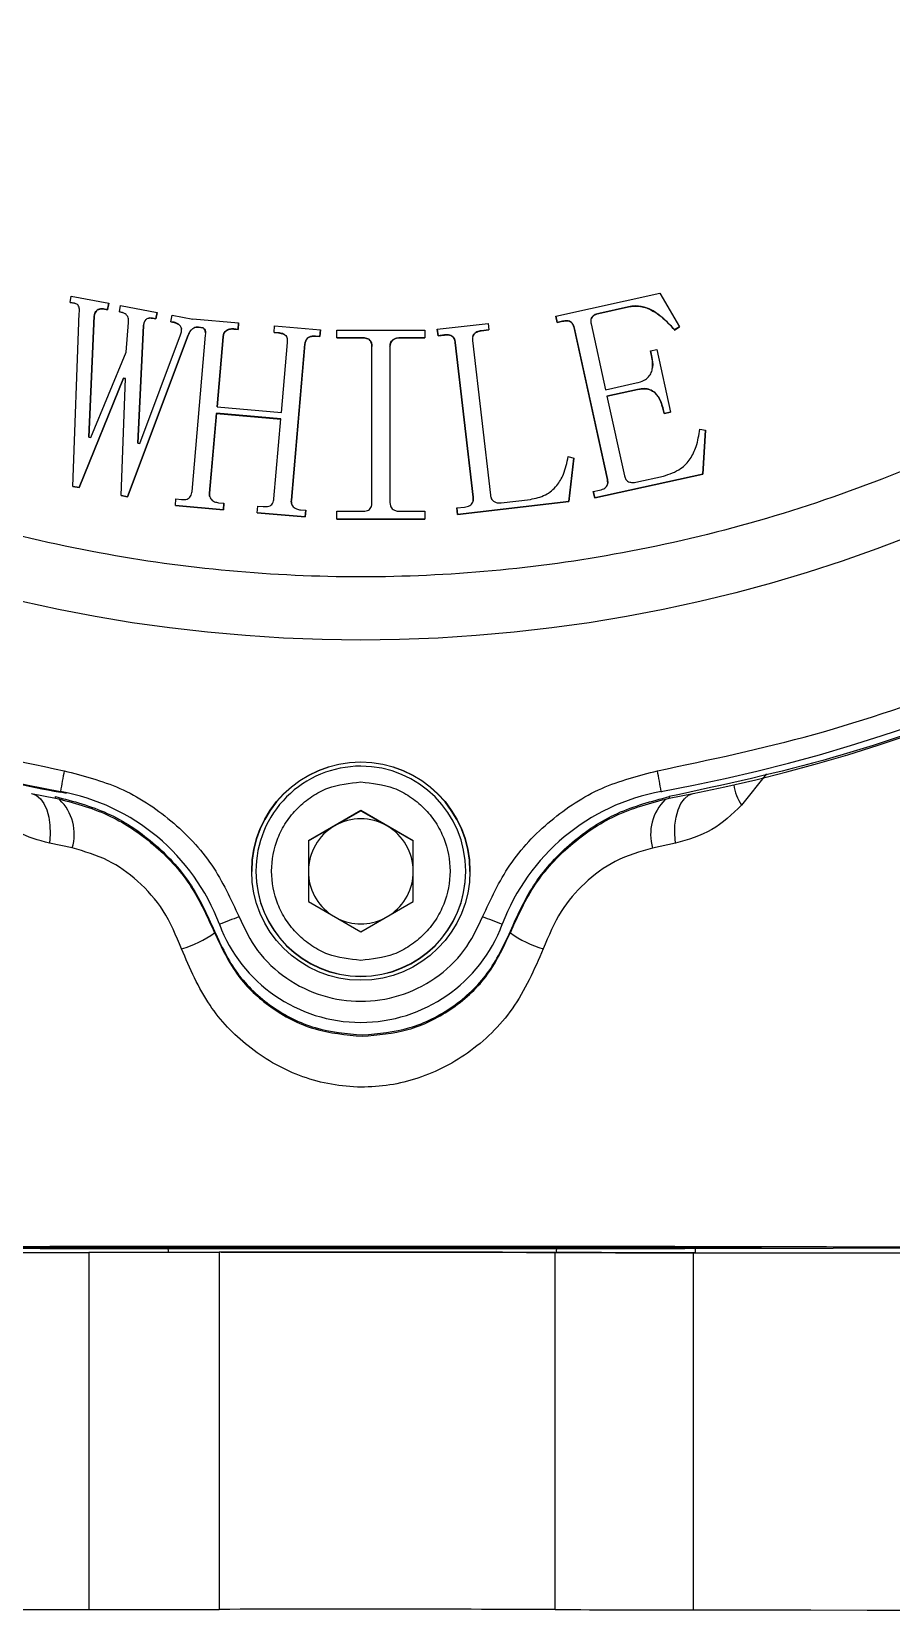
# Model space of a CAD drawing. Header units: millimetres. Extents: x 2404 to 4548, y 1024 to 2541.
# Drawn here: x 3896.2 to 3937.2, y 2102.3 to 2177.4 of the extents above; entities that cross this region are included whole.
import ezdxf

# ---------------------------------------------------------------- set-up
doc = ezdxf.new("R2010")
doc.units = ezdxf.units.MM

msp = doc.modelspace()

# ---------------------------------------------------------------- linework, layer by layer
at = {"color": 7, "linetype": 'Continuous', "lineweight": 25}
for p, q in [((3898.07, 2164.523), (3898.129, 2164.829)), ((3898.129, 2164.829), (3899.917, 2164.488)), ((3921.215, 2163.876), (3926.172, 2164.967)), ((3926.172, 2164.967), (3927.104, 2163.368)), ((3898.274, 2164.484), (3898.07, 2164.523)), ((3898.07, 2164.523), (3898.07, 2164.52)), ((3898.07, 2164.52), (3898.274, 2164.482)), ((3898.199, 2155.767), (3898.503, 2164.016)), ((3898.274, 2164.484), (3898.274, 2164.482)), ((3899.857, 2164.182), (3899.703, 2164.21)), ((3899.703, 2164.21), (3899.703, 2164.208)), ((3899.703, 2164.208), (3899.857, 2164.179)), ((3899.917, 2164.488), (3899.857, 2164.182)), ((3899.857, 2164.179), (3899.917, 2164.486)), ((3899.857, 2164.182), (3899.857, 2164.179)), ((3899.917, 2164.488), (3899.917, 2164.486)), ((3900.418, 2164.074), (3900.478, 2164.38)), ((3900.572, 2164.045), (3900.418, 2164.074)), ((3900.418, 2164.074), (3900.418, 2164.072)), ((3900.418, 2164.072), (3900.572, 2164.043)), ((3900.478, 2164.38), (3902.213, 2164.049)), ((3900.572, 2164.045), (3900.572, 2164.043)), ((3902.213, 2164.049), (3902.154, 2163.742)), ((3902.154, 2163.74), (3902.213, 2164.047)), ((3902.213, 2164.049), (3902.213, 2164.047)), ((3924.671, 2164.317), (3923.256, 2164.005)), ((3923.256, 2164.003), (3924.671, 2164.315)), ((3923.256, 2164.005), (3923.256, 2164.003)), ((3924.671, 2164.317), (3924.671, 2164.315)), ((3899.218, 2163.881), (3898.963, 2158.11)), ((3898.964, 2158.11), (3899.218, 2163.879)), ((3899.218, 2163.881), (3899.218, 2163.879)), ((3900.742, 2162.161), (3900.851, 2163.569)), ((3901.566, 2163.432), (3901.291, 2157.823)), ((3901.291, 2157.823), (3901.566, 2163.43)), ((3901.566, 2163.432), (3901.566, 2163.43)), ((3902.154, 2163.742), (3902.001, 2163.773)), ((3902.001, 2163.773), (3902.001, 2163.771)), ((3902.001, 2163.771), (3902.154, 2163.74)), ((3902.154, 2163.742), (3902.154, 2163.74)), ((3902.868, 2163.608), (3902.928, 2163.914)), ((3903.022, 2163.577), (3902.868, 2163.608)), ((3902.868, 2163.608), (3902.868, 2163.605)), ((3902.868, 2163.605), (3903.022, 2163.575)), ((3902.928, 2163.914), (3903.914, 2163.725)), ((3903.022, 2163.577), (3903.022, 2163.575)), ((3903.914, 2163.725), (3903.916, 2163.746)), ((3903.916, 2163.746), (3906.1, 2163.555)), ((3904.4, 2163.315), (3904.196, 2163.353)), ((3904.196, 2163.353), (3904.196, 2163.351)), ((3904.196, 2163.351), (3904.4, 2163.313)), ((3904.402, 2163.326), (3904.4, 2163.315)), ((3904.4, 2163.313), (3904.402, 2163.324)), ((3904.4, 2163.313), (3904.4, 2163.315)), ((3904.402, 2163.326), (3904.402, 2163.324)), ((3906.073, 2163.243), (3905.865, 2163.261)), ((3905.865, 2163.261), (3905.865, 2163.258)), ((3905.865, 2163.258), (3906.073, 2163.241)), ((3906.1, 2163.555), (3906.073, 2163.243)), ((3906.073, 2163.241), (3906.1, 2163.553)), ((3906.1, 2163.555), (3906.1, 2163.553)), ((3907.79, 2163.093), (3907.817, 2163.405)), ((3907.817, 2163.405), (3910.001, 2163.214)), ((3915.565, 2163.248), (3917.986, 2163.527)), ((3917.986, 2163.527), (3918.023, 2163.219)), ((3921.283, 2163.572), (3921.215, 2163.876)), ((3921.215, 2163.876), (3921.215, 2163.874)), ((3921.215, 2163.874), (3921.283, 2163.57)), ((3921.535, 2163.628), (3921.283, 2163.572)), ((3921.283, 2163.57), (3921.535, 2163.626)), ((3921.283, 2163.572), (3921.283, 2163.57)), ((3921.535, 2163.628), (3921.535, 2163.626)), ((3923.67, 2156.094), (3922.08, 2163.323)), ((3922.08, 2163.321), (3922.08, 2163.323)), ((3922.08, 2163.321), (3923.67, 2156.092)), ((3922.89, 2163.501), (3923.579, 2160.366)), ((3927.104, 2163.368), (3926.875, 2163.212)), ((3926.875, 2163.209), (3927.104, 2163.366)), ((3927.104, 2163.368), (3927.104, 2163.366)), ((3903.7, 2162.972), (3900.803, 2155.27)), ((3900.803, 2155.268), (3903.7, 2162.97)), ((3901.393, 2157.803), (3903.334, 2162.989)), ((3903.7, 2162.972), (3903.7, 2162.97)), ((3903.879, 2155.52), (3904.528, 2162.958)), ((3905.361, 2162.887), (3905.07, 2159.558)), ((3905.07, 2159.558), (3905.361, 2162.885)), ((3905.361, 2162.887), (3905.361, 2162.885)), ((3906.073, 2163.243), (3906.073, 2163.241)), ((3907.998, 2163.076), (3907.79, 2163.093)), ((3907.79, 2163.093), (3907.79, 2163.091)), ((3907.79, 2163.091), (3907.998, 2163.074)), ((3907.998, 2163.076), (3907.998, 2163.074)), ((3908.138, 2159.288), (3908.429, 2162.617)), ((3909.261, 2162.546), (3908.612, 2155.108)), ((3908.612, 2155.106), (3909.261, 2162.544)), ((3909.261, 2162.546), (3909.261, 2162.544)), ((3909.974, 2162.902), (3909.766, 2162.92)), ((3909.766, 2162.92), (3909.766, 2162.918)), ((3909.766, 2162.918), (3909.974, 2162.9)), ((3910.001, 2163.214), (3909.974, 2162.902)), ((3909.974, 2162.9), (3910.001, 2163.212)), ((3909.974, 2162.9), (3909.974, 2162.902)), ((3910.001, 2163.214), (3910.001, 2163.212)), ((3910.785, 2162.84), (3910.785, 2163.209)), ((3910.785, 2163.209), (3914.976, 2163.209)), ((3911.981, 2162.84), (3910.785, 2162.84)), ((3910.785, 2162.84), (3910.785, 2162.837)), ((3910.785, 2162.837), (3911.981, 2162.837)), ((3911.981, 2162.84), (3911.981, 2162.837)), ((3914.976, 2162.84), (3913.78, 2162.84)), ((3913.78, 2162.84), (3913.78, 2162.837)), ((3913.78, 2162.837), (3914.976, 2162.837)), ((3914.976, 2163.209), (3914.976, 2162.84)), ((3914.976, 2162.84), (3914.976, 2162.837)), ((3915.602, 2162.94), (3915.565, 2163.248)), ((3915.565, 2163.248), (3915.565, 2163.246)), ((3915.565, 2163.246), (3915.602, 2162.938)), ((3915.91, 2162.974), (3915.602, 2162.94)), ((3915.602, 2162.938), (3915.91, 2162.972)), ((3915.602, 2162.94), (3915.602, 2162.938)), ((3915.91, 2162.974), (3915.91, 2162.972)), ((3917.274, 2155.248), (3916.422, 2162.616)), ((3916.422, 2162.616), (3916.422, 2162.614)), ((3916.422, 2162.614), (3917.274, 2155.246)), ((3917.247, 2162.712), (3918.098, 2155.344)), ((3918.023, 2163.219), (3917.663, 2163.179)), ((3917.663, 2163.177), (3918.023, 2163.217)), ((3917.663, 2163.177), (3917.663, 2163.179)), ((3918.023, 2163.219), (3918.023, 2163.217)), ((3926.875, 2163.212), (3926.875, 2163.209)), ((3899.066, 2158.09), (3900.742, 2162.161)), ((3912.449, 2154.995), (3912.449, 2162.423)), ((3913.312, 2162.423), (3913.312, 2154.995)), ((3925.717, 2162.214), (3926.02, 2162.281)), ((3925.783, 2161.911), (3925.717, 2162.214)), ((3925.717, 2162.214), (3925.717, 2162.212)), ((3925.717, 2162.212), (3925.783, 2161.909)), ((3925.783, 2161.911), (3925.783, 2161.909)), ((3926.02, 2162.281), (3926.675, 2159.299)), ((3900.611, 2160.914), (3898.505, 2155.709)), ((3898.505, 2155.707), (3900.611, 2160.912)), ((3900.497, 2155.328), (3900.713, 2160.895)), ((3900.713, 2160.895), (3900.611, 2160.914)), ((3900.611, 2160.914), (3900.611, 2160.912)), ((3900.611, 2160.912), (3900.713, 2160.893)), ((3923.579, 2160.366), (3925.045, 2160.69)), ((3925.111, 2160.386), (3923.645, 2160.062)), ((3923.645, 2160.06), (3925.111, 2160.384)), ((3925.111, 2160.386), (3925.111, 2160.384)), ((3905.07, 2159.558), (3908.138, 2159.288)), ((3923.645, 2160.062), (3924.479, 2156.271)), ((3905.043, 2159.246), (3904.711, 2155.449)), ((3904.711, 2155.447), (3905.043, 2159.244)), ((3908.111, 2158.976), (3905.043, 2159.246)), ((3905.043, 2159.246), (3905.043, 2159.244)), ((3905.043, 2159.244), (3908.111, 2158.974)), ((3907.78, 2155.18), (3908.111, 2158.976)), ((3926.372, 2159.232), (3926.328, 2159.434)), ((3926.328, 2159.434), (3926.328, 2159.432)), ((3926.328, 2159.432), (3926.372, 2159.23)), ((3926.675, 2159.299), (3926.372, 2159.232)), ((3926.372, 2159.23), (3926.675, 2159.297)), ((3926.372, 2159.232), (3926.372, 2159.23)), ((3926.675, 2159.299), (3926.675, 2159.297)), ((3898.963, 2158.11), (3899.066, 2158.09)), ((3928.071, 2158.492), (3928.347, 2158.448)), ((3928.347, 2158.448), (3928.224, 2156.352)), ((3928.224, 2156.35), (3928.347, 2158.446)), ((3928.347, 2158.448), (3928.347, 2158.446)), ((3901.291, 2157.823), (3901.393, 2157.803)), ((3921.803, 2157.182), (3922.072, 2157.107)), ((3922.072, 2157.107), (3921.841, 2155.046)), ((3921.841, 2155.043), (3922.072, 2157.105)), ((3922.072, 2157.107), (3922.072, 2157.105)), ((3898.505, 2155.709), (3898.199, 2155.767)), ((3898.199, 2155.767), (3898.199, 2155.765)), ((3898.199, 2155.765), (3898.505, 2155.707)), ((3928.224, 2156.352), (3923.067, 2155.217)), ((3923.067, 2155.215), (3928.224, 2156.35)), ((3923.67, 2156.094), (3923.67, 2156.092)), ((3925.022, 2155.967), (3926.336, 2156.256)), ((3928.224, 2156.352), (3928.224, 2156.35)), ((3898.505, 2155.709), (3898.505, 2155.707)), ((3900.803, 2155.27), (3900.497, 2155.328)), ((3900.497, 2155.328), (3900.497, 2155.326)), ((3900.497, 2155.326), (3900.803, 2155.268)), ((3900.803, 2155.27), (3900.803, 2155.268)), ((3903.085, 2154.858), (3903.114, 2155.17)), ((3903.114, 2155.17), (3903.374, 2155.147)), ((3904.711, 2155.449), (3904.711, 2155.447)), ((3905.143, 2154.991), (3905.403, 2154.97)), ((3908.612, 2155.108), (3908.612, 2155.106)), ((3921.841, 2155.046), (3916.534, 2154.431)), ((3916.534, 2154.429), (3921.841, 2155.043)), ((3917.274, 2155.248), (3917.274, 2155.246)), ((3918.611, 2154.986), (3920.001, 2155.146)), ((3921.841, 2155.046), (3921.841, 2155.043)), ((3922.999, 2155.522), (3923.302, 2155.589)), ((3923.067, 2155.217), (3922.999, 2155.522)), ((3922.999, 2155.522), (3922.999, 2155.519)), ((3922.999, 2155.519), (3923.067, 2155.215)), ((3923.067, 2155.217), (3923.067, 2155.215)), ((3905.374, 2154.657), (3903.085, 2154.858)), ((3903.085, 2154.858), (3903.085, 2154.856)), ((3903.085, 2154.856), (3905.374, 2154.655)), ((3905.403, 2154.97), (3905.374, 2154.657)), ((3905.374, 2154.655), (3905.403, 2154.967)), ((3905.374, 2154.657), (3905.374, 2154.655)), ((3905.403, 2154.97), (3905.403, 2154.967)), ((3906.986, 2154.515), (3907.015, 2154.827)), ((3909.275, 2154.315), (3906.986, 2154.515)), ((3906.986, 2154.515), (3906.986, 2154.513)), ((3906.986, 2154.513), (3909.275, 2154.312)), ((3907.015, 2154.827), (3907.275, 2154.806)), ((3909.044, 2154.65), (3909.304, 2154.627)), ((3909.304, 2154.627), (3909.275, 2154.315)), ((3909.275, 2154.312), (3909.304, 2154.625)), ((3909.275, 2154.315), (3909.275, 2154.312)), ((3909.304, 2154.627), (3909.304, 2154.625)), ((3910.785, 2154.209), (3910.785, 2154.579)), ((3910.785, 2154.579), (3911.981, 2154.579)), ((3913.78, 2154.579), (3914.976, 2154.579)), ((3914.976, 2154.579), (3914.976, 2154.209)), ((3916.497, 2154.741), (3916.858, 2154.782)), ((3916.534, 2154.431), (3916.497, 2154.741)), ((3916.497, 2154.741), (3916.497, 2154.739)), ((3916.497, 2154.739), (3916.534, 2154.429)), ((3916.534, 2154.431), (3916.534, 2154.429)), ((3914.976, 2154.209), (3910.785, 2154.209)), ((3910.785, 2154.209), (3910.785, 2154.207)), ((3910.785, 2154.207), (3914.976, 2154.207)), ((3914.976, 2154.209), (3914.976, 2154.207)), ((3931.251, 2142.087), (3930.064, 2140.596)), ((3896.234, 2141.146), (3897.381, 2140.926)), ((3897.381, 2140.926), (3897.381, 2140.998)), ((3897.609, 2141.207), (3897.609, 2141.241)), ((3926.234, 2141.241), (3926.234, 2141.207)), ((3926.616, 2140.926), (3927.763, 2141.146)), ((3926.616, 2140.998), (3926.616, 2140.926)), ((3911.922, 2140.334), (3909.422, 2138.891)), ((3910.672, 2139.606), (3911.922, 2140.328)), ((3914.422, 2138.891), (3911.922, 2140.334)), ((3911.922, 2140.328), (3911.922, 2140.334)), ((3911.922, 2140.328), (3913.172, 2139.606)), ((3909.422, 2138.885), (3910.672, 2139.606)), ((3913.172, 2139.606), (3914.422, 2138.885)), ((3898.173, 2138.551), (3897.088, 2138.778)), ((3909.422, 2138.891), (3909.422, 2136.004)), ((3914.422, 2136.004), (3914.422, 2138.891)), ((3926.909, 2138.778), (3925.824, 2138.55)), ((3906.922, 2137.446), (3906.922, 2137.435)), ((3916.922, 2137.435), (3916.922, 2137.446)), ((3909.422, 2136.004), (3911.922, 2134.561)), ((3911.922, 2134.561), (3914.422, 2136.004)), ((3905.181, 2134.918), (3905.181, 2134.884)), ((3918.662, 2134.884), (3918.662, 2134.918)), ((3904.951, 2134.587), (3904.951, 2134.519)), ((3919.046, 2134.519), (3919.046, 2134.586)), ((3898.965, 2119.302), (3898.965, 2102.302)), ((3902.73, 2119.559), (3902.748, 2119.295)), ((3905.176, 2119.304), (3905.176, 2102.304)), ((3921.179, 2102.295), (3921.179, 2119.295)), ((3921.248, 2119.295), (3921.266, 2119.558)), ((3927.753, 2119.281), (3927.753, 2102.281)), ((3927.851, 2119.477), (3927.847, 2119.279))]:
    msp.add_line(p, q, dxfattribs=at)
at = {"color": 7, "linetype": 'Continuous', "lineweight": 25, "flags": 128}
for points in [[(3896.234, 2141.146), (3896.455, 2141.06), (3896.654, 2140.899), (3896.824, 2140.667), (3896.959, 2140.373), (3897.055, 2140.025), (3897.11, 2139.635), (3897.121, 2139.215), (3897.088, 2138.778)], [(3926.909, 2138.778), (3926.876, 2139.215), (3926.887, 2139.635), (3926.942, 2140.025), (3927.038, 2140.373), (3927.173, 2140.667), (3927.343, 2140.899), (3927.541, 2141.06), (3927.763, 2141.146)], [(3898.965, 2119.302), (3899.735, 2119.303), (3900.507, 2119.303), (3901.281, 2119.303), (3902.057, 2119.303), (3902.834, 2119.304), (3903.613, 2119.304), (3904.394, 2119.304), (3905.176, 2119.304)], [(3927.753, 2119.281), (3930.589, 2119.278), (3933.359, 2119.276), (3936.056, 2119.273), (3938.668, 2119.27), (3941.187, 2119.266), (3943.605, 2119.262), (3945.912, 2119.258), (3948.102, 2119.254)], [(3898.965, 2102.302), (3899.734, 2102.303), (3900.507, 2102.303), (3901.281, 2102.303), (3902.056, 2102.303), (3902.834, 2102.304), (3903.613, 2102.304), (3904.394, 2102.304), (3905.176, 2102.304)], [(3898.965, 2102.302), (3899.734, 2102.303), (3900.507, 2102.303), (3901.281, 2102.303), (3902.056, 2102.303), (3902.834, 2102.304), (3903.613, 2102.304), (3904.394, 2102.304), (3905.176, 2102.304)], [(3927.753, 2102.281), (3930.588, 2102.278), (3933.359, 2102.276), (3936.055, 2102.273), (3938.668, 2102.27), (3941.187, 2102.266), (3943.605, 2102.262), (3945.912, 2102.258), (3948.101, 2102.254)], [(3927.753, 2102.281), (3930.588, 2102.278), (3933.359, 2102.276), (3936.055, 2102.273), (3938.668, 2102.27), (3941.187, 2102.266), (3943.605, 2102.262), (3945.912, 2102.258), (3948.101, 2102.254)]]:
    msp.add_lwpolyline(points, dxfattribs=at)
at = {"color": 7, "linetype": 'Continuous', "lineweight": 25}
for centre, radius in [((3911.921, 2219.952), 71.5), ((3911.922, 2137.452), 5.2)]:
    msp.add_circle(centre, radius, dxfattribs=at)
for centre, radius, start, end in [((3911.921, 2219.95), 80, 190.30617, 259.69396), ((3911.922, 2219.95), 80, 280.30604, 349.69383), ((3911.999, 2219.577), 80, 281.36448, 349.47139), ((3911.922, 2219.916), 80, 252.76849, 259.69392), ((4545.837, 2024.131), 658.722, 169.672162, 169.759325), ((3911.922, 2137.435), 5.2, 0.00011, 179.99974), ((3911.922, 2137.446), 5, 89.99962, 179.99978), ((3911.922, 2137.446), 5, 359.99991, 89.99976), ((3278.026, 2024.134), 658.702, 10.240673, 10.327838), ((3931.957, 2141.885), 2.29, 188.19168, 214.23293), ((3895.965, 2139.206), 2.303, 343.4735, 45.70276), ((3895.82, 2131.402), 10, 20.58678, 79.69395), ((3895.82, 2131.368), 10, 78.01772, 79.69392), ((3928.023, 2131.402), 10, 100.30605, 159.41322), ((3928.034, 2139.205), 2.305, 134.36929, 196.50795), ((3911.922, 2137.441), 2.5, 119.9996, 179.99966), ((3911.922, 2137.441), 2.5, 59.99975, 119.99962), ((3911.922, 2137.441), 2.5, 359.99971, 59.99978), ((3911.922, 2137.446), 5, 179.99994, 359.99975), ((3911.922, 2137.435), 5, 179.99994, 359.99975), ((3911.922, 2137.441), 2.5, 179.99971, 236.17979), ((3911.922, 2137.441), 2.5, 303.81959, 359.99967), ((3949.93, 2017.918), 125.266, 110.47237, 110.93011), ((3911.922, 2137.45), 7.2, 200.5868, 339.4132), ((3911.922, 2137.441), 2.5, 243.81973, 296.17964), ((3873.913, 2017.918), 125.265, 69.06989, 69.52763), ((3902.035, 2138.456), 4.899, 285.98985, 306.52729), ((3921.962, 2138.456), 4.899, 233.47211, 254.00953), ((3897.213, 5291.489), 3172.188, 269.904659, 270.031645), ((3911.663, -573.843), 2693.155, 89.797567, 90.13802), ((3927.47, 3447.514), 1328.233, 269.728619, 270.012215), ((3897.212, 5274.489), 3172.188, 269.904659, 270.031645), ((3911.663, -590.843), 2693.155, 89.797567, 90.13802), ((3927.47, 3430.514), 1328.233, 269.728619, 270.012215)]:
    msp.add_arc(centre, radius, start, end, dxfattribs=at)
for points, knots in [([(3980.422, 2219.958), (3980.367, 2217.869), (3980.257, 2213.691), (3979.347, 2207.352), (3977.861, 2201), (3975.687, 2194.634), (3972.856, 2188.411), (3969.342, 2182.388), (3965.188, 2176.696), (3960.445, 2171.435), (3955.183, 2166.692), (3949.492, 2162.538), (3943.469, 2159.024), (3937.246, 2156.192), (3930.88, 2154.021), (3924.528, 2152.526), (3918.189, 2151.648), (3911.922, 2151.363), (3905.654, 2151.648), (3899.316, 2152.526), (3892.963, 2154.021), (3886.597, 2156.192), (3880.374, 2159.024), (3874.352, 2162.538), (3868.66, 2166.692), (3863.398, 2171.435), (3858.655, 2176.696), (3854.501, 2182.388), (3850.987, 2188.411), (3848.156, 2194.634), (3845.982, 2201), (3844.496, 2207.352), (3843.586, 2213.691), (3843.476, 2217.869), (3843.422, 2219.958)], [0, 0, 0, 0, 0.029124, 0.058248, 0.08912, 0.119994, 0.151902, 0.184313, 0.217069, 0.25, 0.282931, 0.315687, 0.348098, 0.380006, 0.410878, 0.441752, 0.470875, 0.5, 0.529123, 0.558248, 0.58912, 0.619994, 0.651902, 0.684313, 0.717069, 0.75, 0.782931, 0.815687, 0.848098, 0.880006, 0.910878, 0.941752, 0.970875, 1, 1, 1, 1]), ([(3834.196, 2205.818), (3834.723, 2203.322), (3835.785, 2198.285), (3838.324, 2190.908), (3841.593, 2183.666), (3845.655, 2176.687), (3850.467, 2170.084), (3855.96, 2163.99), (3862.053, 2158.498), (3868.656, 2153.686), (3875.635, 2149.623), (3882.877, 2146.354), (3890.254, 2143.815), (3895.292, 2142.753), (3897.788, 2142.227)], [0, 0, 0, 0, 0.079959, 0.161371, 0.244142, 0.328893, 0.414217, 0.5, 0.585778, 0.671102, 0.755858, 0.838624, 0.920039, 1, 1, 1, 1]), ([(3926.055, 2142.227), (3928.551, 2142.753), (3933.588, 2143.815), (3940.966, 2146.354), (3948.208, 2149.623), (3955.187, 2153.686), (3961.79, 2158.498), (3967.883, 2163.99), (3973.376, 2170.084), (3978.188, 2176.687), (3982.25, 2183.666), (3985.519, 2190.908), (3988.058, 2198.285), (3989.121, 2203.322), (3989.647, 2205.818)], [0, 0, 0, 0, 0.0799588, 0.1613715, 0.2441424, 0.3288926, 0.4142166, 0.5, 0.5857784, 0.6711024, 0.7558576, 0.8386237, 0.9200388, 1, 1, 1, 1]), ([(3898.503, 2164.016), (3898.515, 2164.097), (3898.531, 2164.21), (3898.483, 2164.349), (3898.425, 2164.422), (3898.35, 2164.465), (3898.298, 2164.478), (3898.274, 2164.484)], [0, 0, 0, 0, 0.409045, 0.568709, 0.729731, 0.871998, 1, 1, 1, 1]), ([(3899.703, 2164.21), (3899.639, 2164.218), (3899.539, 2164.23), (3899.407, 2164.192), (3899.319, 2164.125), (3899.252, 2164.018), (3899.23, 2163.932), (3899.218, 2163.881)], [0, 0, 0, 0, 0.286948, 0.445283, 0.603611, 0.766841, 1, 1, 1, 1]), ([(3899.218, 2163.879), (3899.232, 2163.935), (3899.255, 2164.027), (3899.333, 2164.137), (3899.428, 2164.201), (3899.557, 2164.226), (3899.648, 2164.215), (3899.703, 2164.208)], [0, 0, 0, 0, 0.255208, 0.42331, 0.591938, 0.753059, 1, 1, 1, 1]), ([(3900.851, 2163.569), (3900.858, 2163.626), (3900.87, 2163.724), (3900.813, 2163.871), (3900.716, 2163.987), (3900.617, 2164.027), (3900.572, 2164.045)], [0, 0, 0, 0, 0.280717, 0.477013, 0.764436, 1, 1, 1, 1]), ([(3923.256, 2164.005), (3923.178, 2163.982), (3923.06, 2163.945), (3922.939, 2163.83), (3922.882, 2163.719), (3922.871, 2163.603), (3922.884, 2163.532), (3922.89, 2163.501)], [0, 0, 0, 0, 0.339866, 0.516986, 0.694619, 0.862206, 1, 1, 1, 1]), ([(3922.891, 2163.704), (3922.898, 2163.729), (3922.914, 2163.792), (3922.99, 2163.884), (3923.109, 2163.963), (3923.207, 2163.99), (3923.256, 2164.003)], [0, 0, 0, 0, 0.153617, 0.387639, 0.698766, 1, 1, 1, 1]), ([(3926.875, 2163.212), (3926.686, 2163.419), (3926.305, 2163.836), (3925.666, 2164.259), (3925.079, 2164.383), (3924.782, 2164.335), (3924.671, 2164.317)], [0, 0, 0, 0, 0.324948, 0.652823, 0.870839, 1, 1, 1, 1]), ([(3924.671, 2164.315), (3924.84, 2164.336), (3925.205, 2164.383), (3925.863, 2164.154), (3926.418, 2163.721), (3926.75, 2163.35), (3926.875, 2163.209)], [0, 0, 0, 0, 0.194478, 0.422538, 0.782169, 1, 1, 1, 1]), ([(3902.001, 2163.773), (3901.955, 2163.78), (3901.878, 2163.792), (3901.771, 2163.772), (3901.695, 2163.725), (3901.622, 2163.63), (3901.587, 2163.528), (3901.57, 2163.451), (3901.566, 2163.432)], [0, 0, 0, 0, 0.219728, 0.360437, 0.501962, 0.629609, 0.910972, 1, 1, 1, 1]), ([(3901.566, 2163.43), (3901.585, 2163.511), (3901.612, 2163.621), (3901.706, 2163.733), (3901.786, 2163.775), (3901.888, 2163.789), (3901.959, 2163.778), (3902.001, 2163.771)], [0, 0, 0, 0, 0.38172, 0.524456, 0.668024, 0.797539, 1, 1, 1, 1]), ([(3903.334, 2162.989), (3903.355, 2163.047), (3903.388, 2163.142), (3903.381, 2163.283), (3903.334, 2163.389), (3903.253, 2163.479), (3903.147, 2163.546), (3903.063, 2163.567), (3903.022, 2163.577)], [0, 0, 0, 0, 0.234067, 0.380912, 0.528267, 0.670545, 0.840377, 1, 1, 1, 1]), ([(3903.022, 2163.575), (3903.092, 2163.554), (3903.204, 2163.522), (3903.319, 2163.408), (3903.372, 2163.316), (3903.375, 2163.259), (3903.375, 2163.246)], [0, 0, 0, 0, 0.411268, 0.667218, 0.924779, 1, 1, 1, 1]), ([(3904.196, 2163.353), (3904.139, 2163.352), (3904.033, 2163.35), (3903.887, 2163.266), (3903.774, 2163.137), (3903.725, 2163.028), (3903.7, 2162.972)], [0, 0, 0, 0, 0.2469872, 0.468153, 0.7284619, 1, 1, 1, 1]), ([(3903.7, 2162.97), (3903.734, 2163.045), (3903.79, 2163.17), (3903.934, 2163.294), (3904.068, 2163.355), (3904.158, 2163.352), (3904.196, 2163.351)], [0, 0, 0, 0, 0.365295, 0.600157, 0.833953, 1, 1, 1, 1]), ([(3904.528, 2162.958), (3904.531, 2163.003), (3904.535, 2163.093), (3904.5, 2163.214), (3904.447, 2163.29), (3904.412, 2163.318), (3904.402, 2163.326)], [0, 0, 0, 0, 0.330301, 0.665596, 0.906266, 1, 1, 1, 1]), ([(3904.402, 2163.324), (3904.426, 2163.302), (3904.48, 2163.251), (3904.521, 2163.16), (3904.523, 2163.098), (3904.523, 2163.076)], [0, 0, 0, 0, 0.343672, 0.771515, 1, 1, 1, 1]), ([(3905.865, 2163.261), (3905.796, 2163.263), (3905.68, 2163.266), (3905.537, 2163.207), (3905.445, 2163.129), (3905.382, 2163.021), (3905.368, 2162.936), (3905.361, 2162.887)], [0, 0, 0, 0, 0.290077, 0.48445, 0.638173, 0.79153, 1, 1, 1, 1]), ([(3905.361, 2162.885), (3905.369, 2162.938), (3905.384, 2163.029), (3905.456, 2163.141), (3905.565, 2163.221), (3905.708, 2163.266), (3905.815, 2163.261), (3905.865, 2163.258)], [0, 0, 0, 0, 0.224861, 0.386581, 0.549015, 0.787195, 1, 1, 1, 1]), ([(3921.535, 2163.626), (3921.624, 2163.642), (3921.749, 2163.665), (3921.907, 2163.615), (3921.996, 2163.536), (3922.053, 2163.433), (3922.072, 2163.355), (3922.08, 2163.321)], [0, 0, 0, 0, 0.369411, 0.518582, 0.668914, 0.853903, 1, 1, 1, 1]), ([(3922.08, 2163.323), (3922.065, 2163.38), (3922.04, 2163.472), (3921.959, 2163.578), (3921.861, 2163.638), (3921.713, 2163.661), (3921.604, 2163.641), (3921.535, 2163.628)], [0, 0, 0, 0, 0.243865, 0.391737, 0.541046, 0.710969, 1, 1, 1, 1]), ([(3908.429, 2162.617), (3908.432, 2162.675), (3908.436, 2162.771), (3908.39, 2162.892), (3908.327, 2162.974), (3908.212, 2163.041), (3908.097, 2163.064), (3908.014, 2163.074), (3907.998, 2163.076)], [0, 0, 0, 0, 0.237356, 0.392761, 0.524029, 0.65536, 0.93072, 1, 1, 1, 1]), ([(3907.998, 2163.074), (3908.09, 2163.062), (3908.218, 2163.046), (3908.351, 2162.949), (3908.4, 2162.872), (3908.411, 2162.821), (3908.414, 2162.804)], [0, 0, 0, 0, 0.508362, 0.70662, 0.904854, 1, 1, 1, 1]), ([(3909.766, 2162.92), (3909.697, 2162.922), (3909.581, 2162.925), (3909.438, 2162.866), (3909.346, 2162.788), (3909.283, 2162.68), (3909.269, 2162.595), (3909.261, 2162.546)], [0, 0, 0, 0, 0.290077, 0.48445, 0.638173, 0.79153, 1, 1, 1, 1]), ([(3909.261, 2162.544), (3909.27, 2162.597), (3909.285, 2162.688), (3909.357, 2162.8), (3909.466, 2162.88), (3909.608, 2162.925), (3909.716, 2162.92), (3909.766, 2162.918)], [0, 0, 0, 0, 0.224861, 0.386581, 0.549015, 0.787195, 1, 1, 1, 1]), ([(3912.449, 2162.423), (3912.446, 2162.485), (3912.441, 2162.582), (3912.382, 2162.703), (3912.304, 2162.777), (3912.168, 2162.834), (3912.057, 2162.837), (3911.981, 2162.84)], [0, 0, 0, 0, 0.250411, 0.398556, 0.54744, 0.686236, 1, 1, 1, 1]), ([(3911.981, 2162.837), (3912.055, 2162.835), (3912.166, 2162.832), (3912.304, 2162.775), (3912.383, 2162.7), (3912.437, 2162.588), (3912.447, 2162.492), (3912.449, 2162.431), (3912.449, 2162.421)], [0, 0, 0, 0, 0.304676, 0.455037, 0.606549, 0.74539, 0.96037, 1, 1, 1, 1]), ([(3913.78, 2162.84), (3913.71, 2162.835), (3913.593, 2162.827), (3913.456, 2162.755), (3913.371, 2162.669), (3913.319, 2162.556), (3913.315, 2162.471), (3913.312, 2162.423)], [0, 0, 0, 0, 0.2944044, 0.4877252, 0.6436082, 0.7993468, 1, 1, 1, 1]), ([(3913.312, 2162.421), (3913.315, 2162.474), (3913.321, 2162.566), (3913.383, 2162.684), (3913.482, 2162.771), (3913.619, 2162.83), (3913.726, 2162.835), (3913.78, 2162.837)], [0, 0, 0, 0, 0.222894, 0.384836, 0.547319, 0.773072, 1, 1, 1, 1]), ([(3915.91, 2162.972), (3915.988, 2162.978), (3916.1, 2162.987), (3916.244, 2162.944), (3916.331, 2162.873), (3916.397, 2162.759), (3916.413, 2162.666), (3916.422, 2162.614)], [0, 0, 0, 0, 0.321075, 0.465897, 0.611592, 0.779813, 1, 1, 1, 1]), ([(3916.422, 2162.616), (3916.409, 2162.684), (3916.39, 2162.786), (3916.308, 2162.898), (3916.213, 2162.961), (3916.075, 2162.988), (3915.971, 2162.979), (3915.91, 2162.974)], [0, 0, 0, 0, 0.282665, 0.424863, 0.567605, 0.744514, 1, 1, 1, 1]), ([(3917.663, 2163.179), (3917.59, 2163.164), (3917.477, 2163.142), (3917.347, 2163.053), (3917.273, 2162.958), (3917.239, 2162.838), (3917.244, 2162.757), (3917.247, 2162.712)], [0, 0, 0, 0, 0.311431, 0.483158, 0.654996, 0.813001, 1, 1, 1, 1]), ([(3917.261, 2162.9), (3917.274, 2162.933), (3917.303, 2163.009), (3917.416, 2163.107), (3917.546, 2163.161), (3917.636, 2163.173), (3917.663, 2163.177)], [0, 0, 0, 0, 0.200139, 0.468383, 0.843354, 1, 1, 1, 1]), ([(3925.045, 2160.69), (3925.176, 2160.726), (3925.389, 2160.783), (3925.639, 2160.965), (3925.774, 2161.177), (3925.842, 2161.475), (3925.82, 2161.722), (3925.788, 2161.885), (3925.783, 2161.911)], [0, 0, 0, 0, 0.2467259, 0.3998867, 0.5540311, 0.6957626, 0.9510683, 1, 1, 1, 1]), ([(3925.783, 2161.909), (3925.817, 2161.757), (3925.855, 2161.585), (3925.816, 2161.419), (3925.811, 2161.4)], [0, 0, 0, 0, 0.889779, 1, 1, 1, 1]), ([(3925.111, 2160.384), (3925.273, 2160.407), (3925.522, 2160.443), (3925.836, 2160.313), (3926.064, 2160.102), (3926.235, 2159.797), (3926.298, 2159.548), (3926.328, 2159.432)], [0, 0, 0, 0, 0.273265, 0.418209, 0.562823, 0.795258, 1, 1, 1, 1]), ([(3926.328, 2159.434), (3926.275, 2159.625), (3926.195, 2159.911), (3925.953, 2160.226), (3925.713, 2160.381), (3925.417, 2160.437), (3925.222, 2160.404), (3925.111, 2160.386)], [0, 0, 0, 0, 0.333895, 0.499037, 0.66578, 0.808284, 1, 1, 1, 1]), ([(3926.336, 2156.256), (3926.626, 2156.35), (3927.127, 2156.511), (3927.643, 2157.063), (3927.954, 2157.716), (3928.029, 2158.212), (3928.071, 2158.492)], [0, 0, 0, 0, 0.295552, 0.509146, 0.721996, 1, 1, 1, 1]), ([(3920.001, 2155.146), (3920.248, 2155.199), (3920.725, 2155.302), (3921.273, 2155.763), (3921.642, 2156.405), (3921.744, 2156.897), (3921.803, 2157.182)], [0, 0, 0, 0, 0.254501, 0.491089, 0.704746, 1, 1, 1, 1]), ([(3923.302, 2155.589), (3923.392, 2155.612), (3923.517, 2155.645), (3923.638, 2155.759), (3923.686, 2155.875), (3923.69, 2155.992), (3923.675, 2156.068), (3923.67, 2156.094)], [0, 0, 0, 0, 0.37884, 0.527566, 0.676229, 0.889817, 1, 1, 1, 1]), ([(3923.67, 2156.092), (3923.686, 2156.018), (3923.702, 2155.945), (3923.679, 2155.877), (3923.678, 2155.877)], [0, 0, 0, 0, 0.994206, 1, 1, 1, 1]), ([(3924.479, 2156.271), (3924.498, 2156.209), (3924.529, 2156.112), (3924.629, 2156.012), (3924.748, 2155.96), (3924.884, 2155.941), (3924.98, 2155.959), (3925.022, 2155.967)], [0, 0, 0, 0, 0.271137, 0.427796, 0.584166, 0.818016, 1, 1, 1, 1]), ([(3903.374, 2155.147), (3903.467, 2155.142), (3903.596, 2155.134), (3903.746, 2155.208), (3903.821, 2155.298), (3903.865, 2155.407), (3903.875, 2155.485), (3903.879, 2155.52)], [0, 0, 0, 0, 0.3758207, 0.5238074, 0.6720575, 0.8532035, 1, 1, 1, 1]), ([(3904.73, 2155.265), (3904.723, 2155.289), (3904.705, 2155.349), (3904.709, 2155.411), (3904.711, 2155.447)], [0, 0, 0, 0, 0.41224, 1, 1, 1, 1]), ([(3904.711, 2155.449), (3904.71, 2155.392), (3904.707, 2155.297), (3904.763, 2155.175), (3904.845, 2155.09), (3904.973, 2155.019), (3905.079, 2155.001), (3905.143, 2154.991)], [0, 0, 0, 0, 0.238138, 0.394231, 0.549692, 0.728395, 1, 1, 1, 1]), ([(3907.275, 2154.806), (3907.368, 2154.801), (3907.497, 2154.793), (3907.647, 2154.867), (3907.722, 2154.957), (3907.766, 2155.066), (3907.776, 2155.144), (3907.78, 2155.18)], [0, 0, 0, 0, 0.375821, 0.523807, 0.672057, 0.853203, 1, 1, 1, 1]), ([(3908.631, 2154.924), (3908.624, 2154.948), (3908.606, 2155.008), (3908.61, 2155.07), (3908.612, 2155.106)], [0, 0, 0, 0, 0.41224, 1, 1, 1, 1]), ([(3908.612, 2155.108), (3908.611, 2155.051), (3908.608, 2154.956), (3908.664, 2154.834), (3908.746, 2154.749), (3908.873, 2154.678), (3908.98, 2154.66), (3909.044, 2154.65)], [0, 0, 0, 0, 0.238138, 0.394231, 0.549692, 0.728395, 1, 1, 1, 1]), ([(3911.981, 2154.579), (3912.07, 2154.583), (3912.195, 2154.588), (3912.337, 2154.666), (3912.41, 2154.759), (3912.445, 2154.875), (3912.448, 2154.958), (3912.449, 2154.995)], [0, 0, 0, 0, 0.364031, 0.510061, 0.655864, 0.843841, 1, 1, 1, 1]), ([(3913.312, 2154.995), (3913.315, 2154.945), (3913.321, 2154.856), (3913.378, 2154.738), (3913.473, 2154.651), (3913.612, 2154.591), (3913.72, 2154.584), (3913.78, 2154.579)], [0, 0, 0, 0, 0.210223, 0.375759, 0.542534, 0.746796, 1, 1, 1, 1]), ([(3916.858, 2154.782), (3916.946, 2154.796), (3917.071, 2154.816), (3917.204, 2154.911), (3917.261, 2155.014), (3917.285, 2155.13), (3917.277, 2155.211), (3917.274, 2155.248)], [0, 0, 0, 0, 0.36734, 0.515297, 0.663697, 0.845087, 1, 1, 1, 1]), ([(3917.274, 2155.246), (3917.281, 2155.186), (3917.29, 2155.119), (3917.267, 2155.057), (3917.264, 2155.05)], [0, 0, 0, 0, 0.88537, 1, 1, 1, 1]), ([(3918.098, 2155.344), (3918.108, 2155.291), (3918.125, 2155.2), (3918.201, 2155.09), (3918.312, 2155.015), (3918.454, 2154.975), (3918.56, 2154.982), (3918.611, 2154.986)], [0, 0, 0, 0, 0.226887, 0.389122, 0.551824, 0.783972, 1, 1, 1, 1]), ([(3897.788, 2142.227), (3898.691, 2141.993), (3900.528, 2141.518), (3902.941, 2139.933), (3904.931, 2137.841), (3905.727, 2136.119), (3906.118, 2135.272)], [0, 0, 0, 0, 0.2457963, 0.5, 0.7542037, 1, 1, 1, 1]), ([(3917.726, 2135.272), (3918.117, 2136.119), (3918.912, 2137.841), (3920.902, 2139.933), (3923.315, 2141.518), (3925.152, 2141.993), (3926.055, 2142.227)], [0, 0, 0, 0, 0.245796, 0.5, 0.754204, 1, 1, 1, 1]), ([(3911.922, 2133.198), (3911.387, 2133.255), (3910.565, 2133.342), (3909.575, 2133.872), (3908.895, 2134.42), (3908.343, 2135.101), (3907.829, 2136.091), (3907.569, 2137.448), (3907.829, 2138.805), (3908.343, 2139.794), (3908.895, 2140.475), (3909.575, 2141.024), (3910.565, 2141.554), (3911.387, 2141.641), (3911.922, 2141.698)], [0, 0, 0, 0, 0.119728, 0.18418, 0.25, 0.31582, 0.380272, 0.5, 0.619728, 0.68418, 0.75, 0.81582, 0.880272, 1, 1, 1, 1]), ([(3911.922, 2141.698), (3912.456, 2141.641), (3913.279, 2141.554), (3914.268, 2141.024), (3914.948, 2140.475), (3915.5, 2139.794), (3916.014, 2138.805), (3916.274, 2137.448), (3916.014, 2136.091), (3915.5, 2135.101), (3914.948, 2134.42), (3914.268, 2133.872), (3913.279, 2133.342), (3912.456, 2133.255), (3911.922, 2133.198)], [0, 0, 0, 0, 0.119728, 0.18418, 0.25, 0.31582, 0.380272, 0.5, 0.619728, 0.68418, 0.75, 0.81582, 0.880272, 1, 1, 1, 1]), ([(3897.381, 2140.926), (3898.222, 2140.706), (3899.823, 2140.287), (3901.991, 2138.872), (3903.823, 2136.989), (3904.569, 2135.354), (3904.951, 2134.519)], [0, 0, 0, 0, 0.2609986, 0.4963679, 0.743003, 1, 1, 1, 1]), ([(3919.046, 2134.519), (3919.408, 2135.318), (3920.116, 2136.884), (3921.885, 2138.771), (3924.067, 2140.251), (3925.739, 2140.693), (3926.616, 2140.926)], [0, 0, 0, 0, 0.245631, 0.481896, 0.727956, 1, 1, 1, 1]), ([(3897.088, 2138.778), (3896.568, 2138.92), (3895.379, 2139.246), (3894.454, 2140.11), (3893.933, 2140.596)], [0, 0, 0, 0, 0.437173, 1, 1, 1, 1]), ([(3930.064, 2140.596), (3929.612, 2140.163), (3928.697, 2139.285), (3927.51, 2138.948), (3926.909, 2138.778)], [0, 0, 0, 0, 0.494118, 1, 1, 1, 1]), ([(3903.384, 2133.746), (3903.121, 2134.374), (3902.612, 2135.589), (3901.348, 2137.009), (3899.851, 2138.075), (3898.751, 2138.386), (3898.173, 2138.551)], [0, 0, 0, 0, 0.262025, 0.507092, 0.740571, 1, 1, 1, 1]), ([(3925.824, 2138.55), (3925.221, 2138.376), (3924.073, 2138.045), (3922.578, 2136.942), (3921.354, 2135.527), (3920.87, 2134.363), (3920.613, 2133.746)], [0, 0, 0, 0, 0.270328, 0.514495, 0.742852, 1, 1, 1, 1]), ([(3906.118, 2135.272), (3906.382, 2134.718), (3906.923, 2133.585), (3908.341, 2132.275), (3910.057, 2131.438), (3911.922, 2131.161), (3913.786, 2131.438), (3915.502, 2132.275), (3916.92, 2133.585), (3917.461, 2134.718), (3917.726, 2135.272)], [0, 0, 0, 0, 0.122089, 0.25, 0.377911, 0.5, 0.622089, 0.75, 0.877911, 1, 1, 1, 1]), ([(3904.951, 2134.519), (3905.285, 2133.809), (3905.931, 2132.437), (3907.609, 2130.885), (3909.648, 2129.801), (3911.214, 2129.658), (3911.998, 2129.587)], [0, 0, 0, 0, 0.255455, 0.493273, 0.746374, 1, 1, 1, 1]), ([(3911.998, 2129.587), (3912.734, 2129.65), (3914.223, 2129.777), (3916.265, 2130.795), (3918.017, 2132.348), (3918.699, 2133.788), (3919.046, 2134.519)], [0, 0, 0, 0, 0.237991, 0.481878, 0.736729, 1, 1, 1, 1]), ([(3920.613, 2133.746), (3920.182, 2132.757), (3919.345, 2130.839), (3917.138, 2128.705), (3914.554, 2127.403), (3911.728, 2127.015), (3908.93, 2127.581), (3906.514, 2128.99), (3904.531, 2131.065), (3903.781, 2132.818), (3903.384, 2133.746)], [0, 0, 0, 0, 0.139027, 0.269753, 0.391978, 0.510299, 0.631683, 0.754163, 0.869761, 1, 1, 1, 1]), ([(3905.269, 2119.304), (3905.533, 2119.305), (3906.474, 2119.307), (3908.845, 2119.31), (3911.989, 2119.311), (3915.188, 2119.31), (3918, 2119.306), (3920.22, 2119.301), (3920.906, 2119.297), (3921.248, 2119.295)], [0, 0, 0, 0, 0.061015, 0.217513, 0.37401, 0.530508, 0.687005, 0.843503, 1, 1, 1, 1]), ([(3927.847, 2119.279), (3929.689, 2119.278), (3933.372, 2119.275), (3938.556, 2119.269), (3943.368, 2119.262), (3947.095, 2119.255), (3949.007, 2119.25), (3949.64, 2119.248)], [0, 0, 0, 0, 0.222507, 0.445014, 0.667522, 0.890029, 1, 1, 1, 1])]:
    msp.add_open_spline(points, degree=3, knots=knots, dxfattribs=at)
for points in [[(3990.652, 2205.033), (3990.087, 2202.418), (3988.958, 2197.189), (3986.279, 2189.609), (3982.91, 2182.321), (3978.813, 2175.411), (3974.05, 2168.945), (3968.662, 2162.988), (3962.705, 2157.6), (3956.238, 2152.836), (3949.328, 2148.74), (3942.04, 2145.371), (3934.461, 2142.692), (3929.231, 2141.563), (3926.616, 2140.998)], [(3897.381, 2140.998), (3898.22, 2140.776), (3899.898, 2140.333), (3902.081, 2138.873), (3903.88, 2136.96), (3904.594, 2135.378), (3904.951, 2134.587)], [(3919.046, 2134.586), (3919.403, 2135.378), (3920.117, 2136.96), (3921.916, 2138.873), (3924.099, 2140.333), (3925.777, 2140.776), (3926.616, 2140.998)], [(3904.951, 2134.587), (3905.276, 2133.892), (3905.925, 2132.502), (3907.637, 2130.923), (3909.706, 2129.854), (3911.234, 2129.719), (3911.998, 2129.651)], [(3911.998, 2129.651), (3912.763, 2129.719), (3914.291, 2129.854), (3916.36, 2130.923), (3918.071, 2132.501), (3918.721, 2133.891), (3919.046, 2134.586)], [(3938.252, 2119.537), (3937.83, 2119.54), (3936.988, 2119.546), (3934.834, 2119.554), (3932.098, 2119.562), (3928.79, 2119.569), (3925.019, 2119.574), (3920.885, 2119.578), (3916.504, 2119.58), (3911.998, 2119.581), (3907.493, 2119.58), (3903.112, 2119.578), (3898.978, 2119.574), (3895.207, 2119.569), (3891.899, 2119.562), (3889.163, 2119.555), (3887.009, 2119.546), (3886.166, 2119.54), (3885.745, 2119.537)], [(3938.252, 2119.51), (3937.83, 2119.507), (3936.988, 2119.5), (3934.834, 2119.492), (3932.098, 2119.484), (3928.79, 2119.478), (3925.019, 2119.472), (3920.885, 2119.468), (3916.504, 2119.466), (3911.998, 2119.465), (3907.493, 2119.466), (3903.112, 2119.468), (3898.978, 2119.472), (3895.207, 2119.478), (3891.899, 2119.484), (3889.163, 2119.492), (3887.009, 2119.501), (3886.166, 2119.507), (3885.745, 2119.51)], [(3892.998, 2119.523), (3893.069, 2119.526), (3893.21, 2119.531), (3894.34, 2119.539), (3896.096, 2119.546), (3898.477, 2119.552), (3901.374, 2119.557), (3904.681, 2119.561), (3908.268, 2119.563), (3911.998, 2119.564), (3915.729, 2119.563), (3919.316, 2119.561), (3922.622, 2119.557), (3925.519, 2119.552), (3927.9, 2119.546), (3929.656, 2119.539), (3930.786, 2119.531), (3930.928, 2119.526), (3930.998, 2119.523)], [(3930.998, 2119.523), (3930.928, 2119.52), (3930.786, 2119.515), (3929.656, 2119.507), (3927.9, 2119.5), (3925.519, 2119.494), (3922.622, 2119.489), (3919.316, 2119.485), (3915.729, 2119.483), (3911.998, 2119.482), (3908.268, 2119.483), (3904.681, 2119.485), (3901.374, 2119.489), (3898.477, 2119.494), (3896.096, 2119.501), (3894.34, 2119.508), (3893.21, 2119.515), (3893.069, 2119.521), (3892.998, 2119.523)], [(3916.248, 2119.29), (3916.184, 2119.291), (3916.057, 2119.294), (3915.074, 2119.297), (3913.669, 2119.299), (3911.998, 2119.3), (3910.328, 2119.299), (3908.923, 2119.297), (3907.94, 2119.294), (3907.812, 2119.291), (3907.748, 2119.29)], [(3927.847, 2119.279), (3927.058, 2119.28), (3925.479, 2119.281), (3923.535, 2119.285), (3922.014, 2119.29), (3921.504, 2119.293), (3921.248, 2119.295)]]:
    msp.add_open_spline(points, degree=3, dxfattribs=at)

doc.saveas('drawing.dxf')
